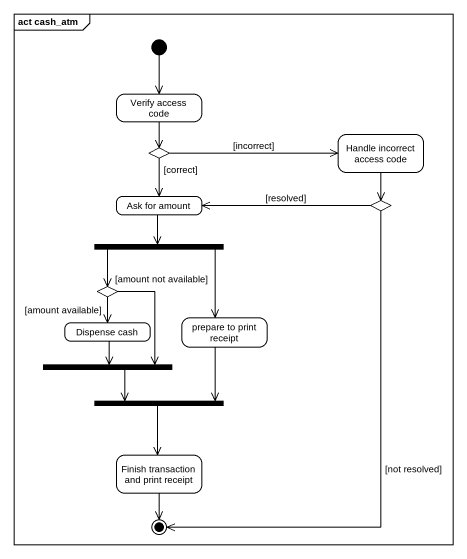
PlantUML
@startuml
mainframe act cash_atm
hide empty description
state "Verify access code" as Verify_access_code
state choice1 <<choice>>
state "Handle incorrect access code" as Handle_incorrect_access_code
state "Ask for amount" as Ask_for_amount
state choice2 <<choice>>
state fork1 <<fork>>
state choice3 <<choice>>
state "Dispense cash" as Dispense_cash
state "prepare to print receipt" as prepare_to_print_receipt
state fork2 <<join>>
state fork3 <<join>>
state "Finish transaction and print receipt" as Finish_transaction_and
[*] --> Verify_access_code
Verify_access_code --> choice1
choice1 -right-> Handle_incorrect_access_code : [incorrect]
choice1 --> Ask_for_amount : [correct]
Handle_incorrect_access_code --> choice2
Ask_for_amount --> fork1
choice2 -left-> Ask_for_amount : [resolved]
fork1 --> choice3
fork1 --> prepare_to_print_receipt
choice3 --> Dispense_cash : [amount available]
choice3 --> fork2 : [amount not available]
Dispense_cash --> fork2
prepare_to_print_receipt --> fork3
fork2 --> fork3
fork3 --> Finish_transaction_and
choice2 --> [*] : [not resolved]
Finish_transaction_and --> [*]
@enduml
